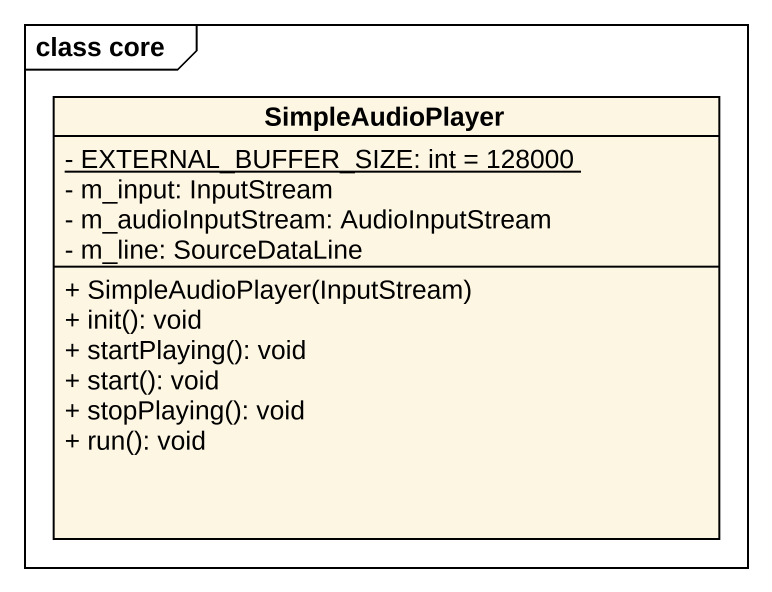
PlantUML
@startuml
mainframe class core
hide circle
hide empty members
skinparam classAttributeIconSize 0
class SimpleAudioPlayer {
  {static} - EXTERNAL_BUFFER_SIZE: int = 128000
  - m_input: InputStream
  - m_audioInputStream: AudioInputStream
  - m_line: SourceDataLine
  + SimpleAudioPlayer(InputStream)
  + init(): void
  + startPlaying(): void
  + start(): void
  + stopPlaying(): void
  + run(): void
}
@enduml
